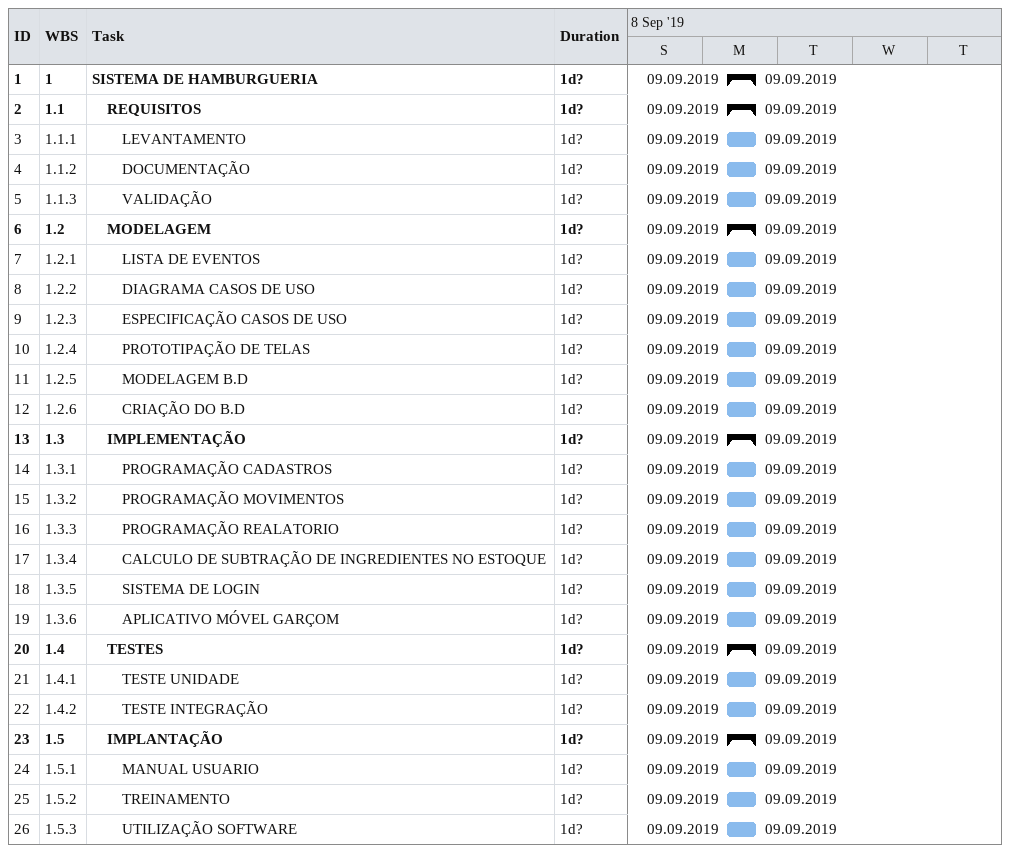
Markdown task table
| ID | WBS | Task | Duration | Start | Finish |
|---|---|---|---|---|---|
| 1 | 1 | **SISTEMA DE HAMBURGUERIA** | 1d? | 2019-09-09 | 2019-09-09 |
| 2 | 1.1 | **REQUISITOS** | 1d? | 2019-09-09 | 2019-09-09 |
| 3 | 1.1.1 | LEVANTAMENTO | 1d? | 2019-09-09 | 2019-09-09 |
| 4 | 1.1.2 | DOCUMENTAÇÃO | 1d? | 2019-09-09 | 2019-09-09 |
| 5 | 1.1.3 | VALIDAÇÃO | 1d? | 2019-09-09 | 2019-09-09 |
| 6 | 1.2 | **MODELAGEM** | 1d? | 2019-09-09 | 2019-09-09 |
| 7 | 1.2.1 | LISTA DE EVENTOS | 1d? | 2019-09-09 | 2019-09-09 |
| 8 | 1.2.2 | DIAGRAMA CASOS DE USO | 1d? | 2019-09-09 | 2019-09-09 |
| 9 | 1.2.3 | ESPECIFICAÇÃO CASOS DE USO | 1d? | 2019-09-09 | 2019-09-09 |
| 10 | 1.2.4 | PROTOTIPAÇÃO DE TELAS | 1d? | 2019-09-09 | 2019-09-09 |
| 11 | 1.2.5 | MODELAGEM B.D | 1d? | 2019-09-09 | 2019-09-09 |
| 12 | 1.2.6 | CRIAÇÃO DO B.D | 1d? | 2019-09-09 | 2019-09-09 |
| 13 | 1.3 | **IMPLEMENTAÇÃO** | 1d? | 2019-09-09 | 2019-09-09 |
| 14 | 1.3.1 | PROGRAMAÇÃO CADASTROS | 1d? | 2019-09-09 | 2019-09-09 |
| 15 | 1.3.2 | PROGRAMAÇÃO MOVIMENTOS | 1d? | 2019-09-09 | 2019-09-09 |
| 16 | 1.3.3 | PROGRAMAÇÃO REALATORIO | 1d? | 2019-09-09 | 2019-09-09 |
| 17 | 1.3.4 | CALCULO DE SUBTRAÇÃO DE INGREDIENTES NO ESTOQUE | 1d? | 2019-09-09 | 2019-09-09 |
| 18 | 1.3.5 | SISTEMA DE LOGIN | 1d? | 2019-09-09 | 2019-09-09 |
| 19 | 1.3.6 | APLICATIVO MÓVEL GARÇOM | 1d? | 2019-09-09 | 2019-09-09 |
| 20 | 1.4 | **TESTES** | 1d? | 2019-09-09 | 2019-09-09 |
| 21 | 1.4.1 | TESTE UNIDADE | 1d? | 2019-09-09 | 2019-09-09 |
| 22 | 1.4.2 | TESTE INTEGRAÇÃO | 1d? | 2019-09-09 | 2019-09-09 |
| 23 | 1.5 | **IMPLANTAÇÃO** | 1d? | 2019-09-09 | 2019-09-09 |
| 24 | 1.5.1 | MANUAL USUARIO | 1d? | 2019-09-09 | 2019-09-09 |
| 25 | 1.5.2 | TREINAMENTO | 1d? | 2019-09-09 | 2019-09-09 |
| 26 | 1.5.3 | UTILIZAÇÃO SOFTWARE | 1d? | 2019-09-09 | 2019-09-09 |
